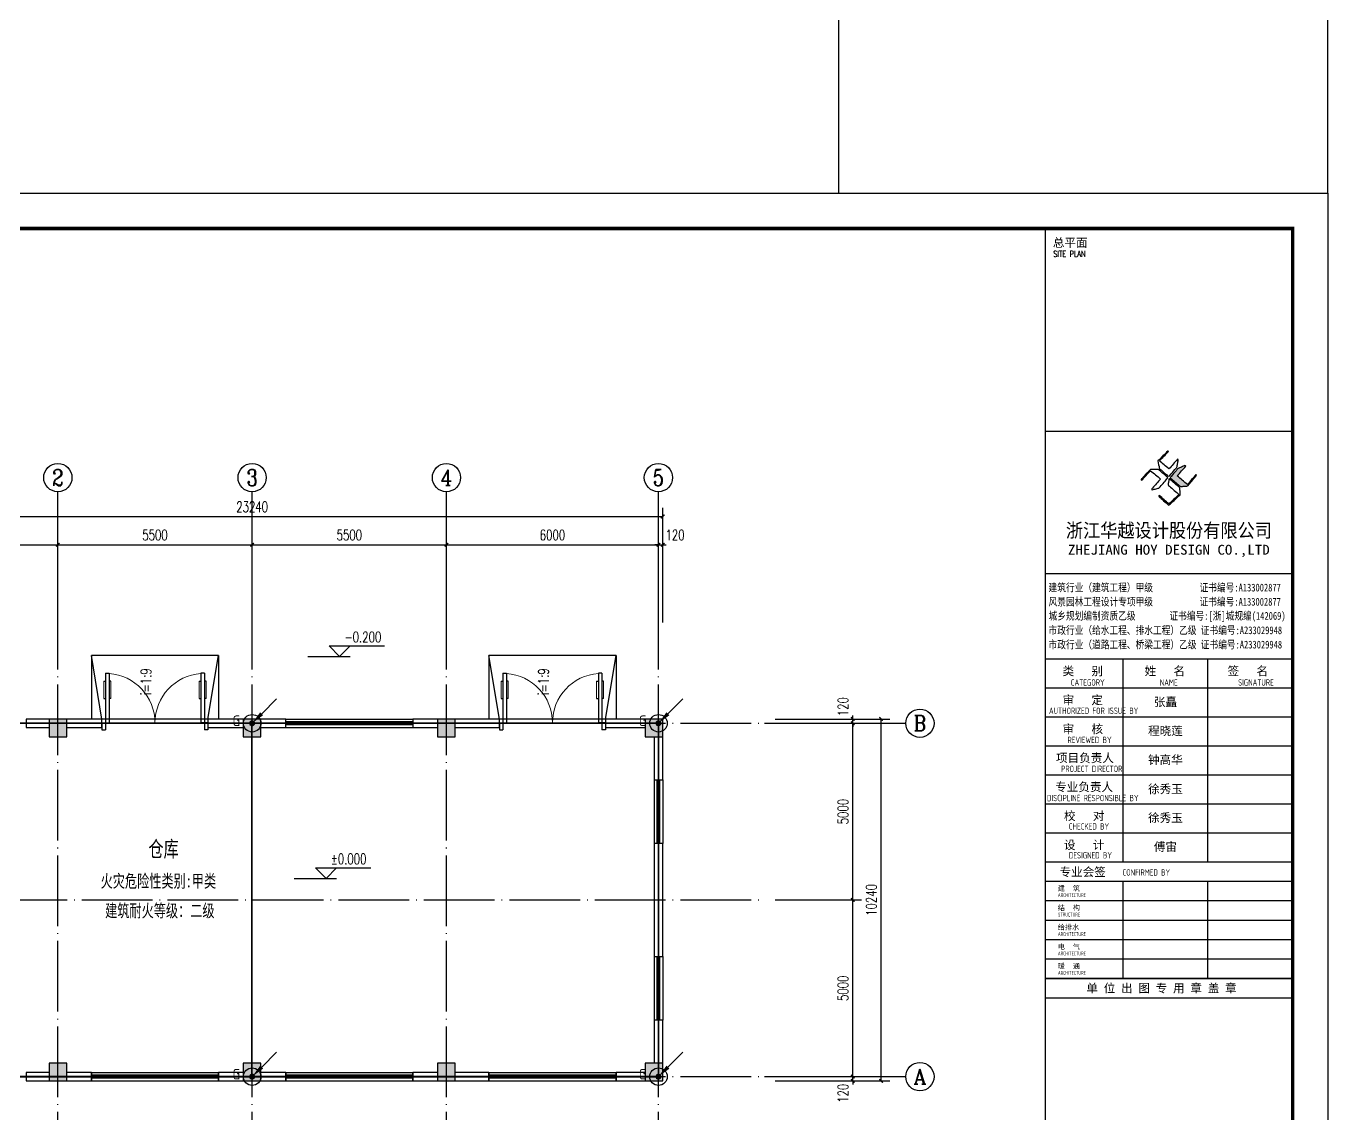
# Model space of a CAD drawing. Extents: x 1885024 to 2564215, y 18598004 to 18764795.
# Drawn here: x 2453379 to 2490229, y 18626369 to 18657153 of the extents above; entities that cross this region are included whole.
import ezdxf
from ezdxf.enums import TextEntityAlignment as Align

# ---------------------------------------------------------------- set-up
doc = ezdxf.new("R2010")
doc.units = 0
doc.header["$LTSCALE"] = 1000
doc.header["$MEASUREMENT"] = 0
doc.linetypes.add('DOTE', pattern=[2.42, 2, -0.2, 0.02, -0.2])
doc.layers.get('Defpoints').update_dxf_attribs({"color": 250})
for name, color, linetype in [('AXIS_TEXT', 7, 'Continuous'), ('AXIS_外部', 171, 'Continuous'), ('COLUMN', 2, 'Continuous'), ('DIM_ELEV', 145, 'Continuous'), ('DIM_SYMB', 165, 'Continuous'), ('DOTE', 1, 'DOTE'), ('EQUIP-动力', 3, 'Continuous'), ('GROUND', 150, 'Continuous'), ('PUB_HATCH', 8, 'Continuous'), ('PUB_TEXT', 7, 'Continuous'), ('PUB_TITLE', 4, 'Continuous'), ('TK', 4, 'Continuous'), ('WALL', 9, 'Continuous'), ('WINDOW', 140, 'Continuous'), ('WIRE-接地', 4, 'Continuous')]:
    doc.layers.add(name, color=color, linetype=linetype)
doc.styles.add('-宋体', font='', dxfattribs={"width": 0.8})
doc.styles.add('_TCH_AXIS', font='COMPLEX', dxfattribs={"bigfont": 'GBCBIG'})
doc.styles.add('_TCH_DIM', font='SIMPLEX', dxfattribs={"bigfont": 'GBCBIG'})
doc.styles.add('_TCH_DIM_T3', font='SIMPLEX', dxfattribs={"width": 0.705882, "bigfont": 'GBCBIG'})
doc.styles.add('_TEL_DIM', font='SIMPLEX', dxfattribs={"width": 0.6, "height": 3.5, "bigfont": 'HZTXT'})
doc.styles.add('COMPLEX', font='COMPLEX')
doc.styles.add('HT', font='simhei.ttf', dxfattribs={"width": 0.7})
doc.styles.add('ROMANS', font='romans', dxfattribs={"width": 0.65, "height": 231.275})
doc.styles.get("Standard").update_dxf_attribs({"font": 'gbenor.shx', "bigfont": 'gbcbig.shx'})
doc.styles.add('TG_LINETYPE', font='SIMPLEX', dxfattribs={"width": 0.6, "height": 3.5, "bigfont": 'HZTXT'})
doc.styles.add('TSSD_REIN', font='tssdeng.shx', dxfattribs={"width": 0.7, "bigfont": 'tssdchn.shx'})
doc.styles.add('图签宋体', font='', dxfattribs={"height": 300})
doc.styles.add('图签黑体', font='simhei.ttf', dxfattribs={"height": 550})
doc.styles.get('-宋体').set_extended_font_data('SimSun')
doc.styles.get('图签宋体').set_extended_font_data('NSimSun')
doc.linetypes.add('TG_接地', pattern='A,0.75,0,["/",TG_LINETYPE,S=0.05,R=-8.594367,X=-0.1,Y=-0.045],0.65,-0.13,0.13,-0.13', length=2)
doc.dimstyles.new('_TCH_ARCH&&100', dxfattribs={"dimtxt": 297.5, "dimasz": 100, "dimexe": 250, "dimexo": 300, "dimgap": 126.25, "dimtad": 1, "dimdec": 0, "dimzin": 0, "dimdsep": 46, "dimtxsty": '_TCH_DIM_T3', "dimblk": 'ARCHTICK', "dimcen": 0.09, "dimclrt": 7, "dimazin": 2, "dimtfac": 1, "dimtdec": 0, "dimtix": 1, "dimtmove": 2, "dimatfit": 3, "dimfxl": 0, "dimtolj": 1, "dimtzin": 0, "dimarcsym": 0})

# ---------------------------------------------------------------- blocks, each defined once
blk = doc.blocks.new('A$C053D6479')
at = {"layer": 'PUB_TITLE'}
h = blk.add_hatch(color=256, dxfattribs=at)
h.dxf.hatch_style = 1
edge = h.paths.add_edge_path()
edge.add_spline(control_points=[(1026, 827), (1105, 920), (1188, 1008), (1266, 1102)], knot_values=[13, 13, 13, 13, 14, 14, 14, 14], degree=3, periodic=0)
edge.add_spline(control_points=[(1266, 1102), (1258, 1111), (1249, 1119), (1239, 1116)], knot_values=[12, 12, 12, 12, 13, 13, 13, 13], degree=3, periodic=0)
edge.add_spline(control_points=[(1239, 1116), (1210, 1107), (1179, 1092), (1144, 1077)], knot_values=[11, 11, 11, 11, 12, 12, 12, 12], degree=3, periodic=0)
edge.add_spline(control_points=[(1144, 1077), (1109, 1063), (1069, 1053), (1047, 1038)], knot_values=[10, 10, 10, 10, 11, 11, 11, 11], degree=3, periodic=0)
edge.add_spline(control_points=[(1047, 1038), (1028, 1026), (1007, 992), (991, 972)], knot_values=[9, 9, 9, 9, 10, 10, 10, 10], degree=3, periodic=0)
edge.add_spline(control_points=[(991, 972), (942, 913), (899, 868), (849, 810)], knot_values=[8, 8, 8, 8, 9, 9, 9, 9], degree=3, periodic=0)
edge.add_spline(control_points=[(849, 810), (842, 801), (822, 776), (822, 775)], knot_values=[7, 7, 7, 7, 8, 8, 8, 8], degree=3, periodic=0)
edge.add_spline(control_points=[(822, 775), (823, 771), (848, 752), (859, 744)], knot_values=[6, 6, 6, 6, 7, 7, 7, 7], degree=3, periodic=0)
edge.add_spline(control_points=[(859, 744), (949, 670), (1035, 592), (1122, 521)], knot_values=[5, 5, 5, 5, 6, 6, 6, 6], degree=3, periodic=0)
edge.add_spline(control_points=[(1122, 521), (1153, 527), (1185, 530), (1217, 533)], knot_values=[4, 4, 4, 4, 5, 5, 5, 5], degree=3, periodic=0)
edge.add_spline(control_points=[(1217, 533), (1246, 535), (1293, 532), (1316, 542)], knot_values=[3, 3, 3, 3, 4, 4, 4, 4], degree=3, periodic=0)
edge.add_spline(control_points=[(1316, 542), (1327, 547), (1338, 565), (1349, 579)], knot_values=[2, 2, 2, 2, 3, 3, 3, 3], degree=3, periodic=0)
edge.add_spline(control_points=[(1349, 579), (1423, 670), (1507, 759), (1572, 848)], knot_values=[1, 1, 1, 1, 2, 2, 2, 2], degree=3, periodic=0)
edge.add_spline(control_points=[(1572, 848), (1564, 852), (1561, 861), (1551, 862)], knot_values=[0, 0, 0, 0, 1, 1, 1, 1], degree=3, periodic=0)
edge.add_spline(control_points=[(1551, 862), (1469, 769), (1393, 671), (1310, 579)], knot_values=[15, 15, 15, 15, 16, 16, 16, 16], degree=3, periodic=0)
edge.add_spline(control_points=[(1310, 579), (1216, 662), (1118, 742), (1026, 827)], knot_values=[14, 14, 14, 14, 15, 15, 15, 15], degree=3, periodic=0)
at = {"layer": 'TK'}
for points, knots in [([(1031, 1298), (1066, 1286), (1054, 1262), (1045, 1224), (1036, 1188), (1031, 1158), (1024, 1121), (1020, 1104), (1017, 1085), (1012, 1071), (1004, 1052), (976, 1026), (956, 1003), (906, 946), (866, 899), (814, 839), (806, 829), (789, 806), (787, 806), (777, 804), (728, 856), (719, 864), (651, 922), (580, 978), (514, 1036), (509, 1106), (488, 1176), (479, 1247), (570, 1343), (663, 1436), (758, 1526), (764, 1523), (768, 1518), (774, 1515), (693, 1422), (599, 1343), (520, 1249), (607, 1171), (698, 1096), (789, 1021), (874, 1109), (950, 1206), (1031, 1298)], [0, 0, 0, 0, 1, 1, 1, 2, 2, 2, 3, 3, 3, 4, 4, 4, 5, 5, 5, 6, 6, 6, 7, 7, 7, 8, 8, 8, 9, 9, 9, 10, 10, 10, 11, 11, 11, 12, 12, 12, 13, 13, 13, 14, 14, 14, 14]), ([(1551, 862), (1561, 861), (1564, 852), (1572, 848), (1507, 759), (1423, 670), (1349, 579), (1338, 565), (1327, 547), (1316, 542), (1293, 532), (1246, 535), (1217, 533), (1185, 530), (1153, 527), (1122, 521), (1035, 592), (949, 670), (859, 744), (848, 752), (823, 771), (822, 775), (822, 776), (842, 801), (849, 810), (899, 868), (942, 913), (991, 972), (1007, 992), (1028, 1026), (1047, 1038), (1069, 1053), (1109, 1063), (1144, 1077), (1179, 1092), (1210, 1107), (1239, 1116), (1249, 1119), (1258, 1111), (1266, 1102), (1188, 1008), (1105, 920), (1026, 827), (1118, 742), (1216, 662), (1310, 579), (1393, 671), (1469, 769), (1551, 862)], [0, 0, 0, 0, 1, 1, 1, 2, 2, 2, 3, 3, 3, 4, 4, 4, 5, 5, 5, 6, 6, 6, 7, 7, 7, 8, 8, 8, 9, 9, 9, 10, 10, 10, 11, 11, 11, 12, 12, 12, 13, 13, 13, 14, 14, 14, 15, 15, 15, 16, 16, 16, 16]), ([(555, 949), (624, 891), (699, 833), (760, 773), (689, 691), (614, 604), (539, 517), (529, 505), (516, 487), (506, 482), (492, 475), (469, 472), (452, 467), (416, 456), (383, 448), (342, 438), (323, 433), (297, 422), (293, 440), (291, 452), (313, 470), (322, 480), (400, 566), (477, 652), (553, 736), (460, 815), (366, 894), (270, 970), (183, 883), (101, 791), (16, 703), (-18, 714), (9, 735), (28, 755), (103, 838), (192, 930), (266, 1005), (319, 1009), (387, 1005), (442, 1007), (456, 1008), (472, 1011), (485, 1007), (507, 1000), (534, 967), (555, 949)], [0, 0, 0, 0, 1, 1, 1, 2, 2, 2, 3, 3, 3, 4, 4, 4, 5, 5, 5, 6, 6, 6, 7, 7, 7, 8, 8, 8, 9, 9, 9, 10, 10, 10, 11, 11, 11, 12, 12, 12, 13, 13, 13, 14, 14, 14, 15, 15, 15, 15]), ([(1097, 490), (1100, 425), (1106, 361), (1107, 294), (1018, 207), (925, 121), (830, 33), (818, 21), (800, 0), (787, 0), (768, -1), (725, 49), (712, 60), (662, 103), (616, 143), (568, 186), (545, 207), (518, 224), (499, 250), (501, 259), (511, 261), (516, 267), (609, 192), (696, 111), (785, 33), (883, 118), (977, 208), (1070, 298), (992, 373), (892, 456), (803, 534), (791, 544), (768, 561), (766, 569), (761, 588), (776, 634), (780, 655), (785, 690), (788, 721), (795, 746), (897, 661), (998, 576), (1097, 490)], [0, 0, 0, 0, 1, 1, 1, 2, 2, 2, 3, 3, 3, 4, 4, 4, 5, 5, 5, 6, 6, 6, 7, 7, 7, 8, 8, 8, 9, 9, 9, 10, 10, 10, 11, 11, 11, 12, 12, 12, 13, 13, 13, 14, 14, 14, 14])]:
    blk.add_open_spline(points, degree=3, knots=knots, dxfattribs=at)
blk = doc.blocks.new('GeYuanFrame_64663588', base_point=(18.76, 4.34))
at = {"layer": 'PUB_TITLE'}
for points in [[(554.76, 235.14), (554.76, 292.54)], [(578.76, 235.14), (578.76, 292.54)], [(554.76, 202.14), (554.76, 229.64)], [(578.76, 202.14), (578.76, 229.64)]]:
    blk.add_lwpolyline(points, dxfattribs=at)
at = {"layer": 'TK'}
for p, q in [((43.76, 414.34), (602.76, 414.34)), ((532.76, 316.74), (602.76, 316.74)), ((532.76, 284.34), (602.76, 284.34)), ((532.76, 276.14), (602.76, 276.14)), ((532.76, 267.94), (602.76, 267.94)), ((532.76, 259.74), (602.76, 259.74)), ((532.76, 251.54), (602.76, 251.54)), ((532.76, 243.34), (602.76, 243.34)), ((532.76, 235.14), (602.76, 235.14)), ((532.76, 235.14), (602.76, 235.14))]:
    blk.add_line(p, q, dxfattribs=at)
for points in [[(18.76, 424.34), (612.76, 424.34), (612.76, 4.34), (18.76, 4.34), (18.76, 424.34)], [(532.76, 292.54), (602.76, 292.54)], [(532.76, 235.14), (602.76, 235.14)], [(532.76, 229.64), (602.76, 229.64)], [(532.76, 224.14), (602.76, 224.14)], [(532.76, 218.64), (602.76, 218.64)], [(532.76, 213.14), (602.76, 213.14)], [(532.76, 207.64), (602.76, 207.64)], [(532.76, 202.14), (602.76, 202.14)], [(532.76, 196.64), (602.76, 196.64)]]:
    blk.add_lwpolyline(points, dxfattribs=at)
at = {"layer": 'TK', "const_width": 1}
blk.add_lwpolyline([(602.76, 414.34), (43.76, 414.34), (43.76, 14.34), (602.76, 14.34)], close=True, dxfattribs=at)
at = {"layer": 'TK'}
for points, const_width in [([(532.76, 414.34), (532.76, 14.34)], 0.4), ([(532.76, 356.95), (602.76, 356.95)], 0.35), ([(532.76, 292.54), (602.76, 292.54)], 0.35), ([(532.76, 292.54), (602.76, 292.54)], 0.35), ([(532.76, 235.14), (602.76, 235.14)], 0.35), ([(532.76, 202.14), (602.76, 202.14)], 0.35)]:
    blk.add_lwpolyline(points, dxfattribs=dict(at, const_width=const_width))
at = {"layer": 'PUB_TITLE', "xscale": 0.01000000000021828, "yscale": 0.01000000000021828, "zscale": 0.01}
blk.add_blockref('A$C053D6479', (559.86, 336.08), dxfattribs=at)
at = {"layer": 'TK', "style": '图签宋体'}
for s, height, p in [('总平面', 2.4, (534.9, 409.1)), ('类   别', 2.4, (537.65, 287.9)), ('姓   名', 2.4, (560.87, 287.9)), ('签   名', 2.4, (584.35, 287.9)), ('审   定', 2.4, (537.65, 279.7)), ('审   核', 2.4, (537.65, 271.5)), ('项目负责人', 2.4, (535.8, 263.3)), ('专业负责人', 2.4, (535.56, 255.1)), ('校   对', 2.4, (538.06, 246.9)), ('设   计', 2.4, (538.03, 238.7)), ('专业会签', 2.4, (536.79, 231.05)), ('建  筑', 1.44, (536.28, 226.92)), ('结  构', 1.44, (536.28, 221.42)), ('给排水', 1.44, (536.28, 215.92)), ('电  气', 1.44, (536.28, 210.42)), ('暖  通', 1.44, (536.28, 204.92)), ('单 位 出 图 专 用 章 盖 章', 2.4, (544.39, 198.16))]:
    blk.add_text(s, height=height, dxfattribs=at).set_placement(p)
at = {"layer": 'TK'}
for s, height, style, width, p in [('SITE PLAN', 1.697, 'ROMANS', 0.76, (535.02, 406.31)), ('建筑行业（建筑工程）甲级           证书编号:A133002877', 2.2, '-宋体', 0.8, (533.67, 311.64)), ('风景园林工程设计专项甲级           证书编号:A133002877', 2.2, '-宋体', 0.8, (533.67, 307.62)), ('城乡规划编制资质乙级        证书编号:[浙]城规编(142069)', 2.2, '-宋体', 0.8, (533.67, 303.63)), ('市政行业（给水工程、排水工程）乙级 证书编号:A233029948', 2.2, '-宋体', 0.8, (533.67, 299.55)), ('市政行业（道路工程、桥梁工程）乙级 证书编号:A233029948', 2.2, '-宋体', 0.8, (533.67, 295.5)), ('CATEGORY', 1.8, 'TSSD_REIN', 0.7, (539.99, 284.98)), ('NAME', 1.8, 'TSSD_REIN', 0.7, (565.18, 284.98)), ('SIGNATURE', 1.8, 'TSSD_REIN', 0.7, (587.34, 284.98)), ('AUTHORIZED FOR ISSUE BY', 1.8, 'TSSD_REIN', 0.7, (533.79, 276.98)), ('REVIEWED BY', 1.8, 'TSSD_REIN', 0.7, (539.03, 268.72)), ('PROJECT DIRECTOR', 1.8, 'TSSD_REIN', 0.7, (537.22, 260.55)), ('DISCIPLINE RESPONSIBLE BY', 1.8, 'TSSD_REIN', 0.7, (533.25, 252.28)), ('CHECKED BY', 1.8, 'TSSD_REIN', 0.7, (539.42, 244.25)), ('DESIGNED BY', 1.8, 'TSSD_REIN', 0.7, (539.43, 236.08)), ('CONFIRMED BY', 1.8, 'TSSD_REIN', 0.7, (554.61, 231.23)), ('ARCHITECTURE', 1.08, 'TSSD_REIN', 0.7, (536.32, 225.15)), ('STRUCTURE', 1.08, 'TSSD_REIN', 0.7, (536.32, 219.65)), ('ARCHITECTURE', 1.08, 'TSSD_REIN', 0.7, (536.32, 214.15)), ('ARCHITECTURE', 1.08, 'TSSD_REIN', 0.7, (536.32, 208.65)), ('ARCHITECTURE', 1.08, 'TSSD_REIN', 0.7, (536.32, 203.15))]:
    blk.add_text(s, height=height, dxfattribs=dict(at, style=style, width=width)).set_placement(p)
for s, height, style, width, p in [('浙江华越设计股份有限公司', 3.96, 'HT', 0.9, (567.74, 328.97)), ('ZHEJIANG HOY DESIGN CO.,LTD', 2.8, '图签黑体', 1.11, (567.73, 323.1))]:
    blk.add_text(s, height=height, dxfattribs=dict(at, style=style, width=width)).set_placement(p, align=Align.MIDDLE)
at = {"layer": 'TK', "char_height": 2.4, "width": 24, "attachment_point": 5, "style": '图签宋体'}
for s, insert in [('张矗', (566.76, 280.21)), ('程晓莲', (566.76, 272.04)), ('钟高华', (566.76, 263.84)), ('徐秀玉', (566.76, 255.57)), ('徐秀玉', (566.76, 247.44)), ('傅宙', (566.76, 239.24))]:
    blk.add_mtext(s, dxfattribs=dict(at, insert=insert))
blk = doc.blocks.new('A$C3CFE67D1')
for p, q in [((337, 337), (862, 862)), ((78, 78), (78, 78)), ((-78, -78), (-78, -78))]:
    blk.add_line(p, q)
at = {"const_width": 107}
blk.add_lwpolyline([(53, 0, 1), (-53, 0, 1)], format="xyb", close=True, dxfattribs=at)
blk.add_circle((0, 0), 310)
blk.add_point((0, 0))
blk.add_solid([(390, 285), (285, 390), (0, 0)])
at = {"color": 7}
blk.add_attdef('G', text='', height=375, dxfattribs=at).set_placement((-557, 86), align=Align.MIDDLE_CENTER)
at = {"color": 7, "style": '_TEL_DIM'}
blk.add_attdef('$TEXT$', text='', height=0.0125, dxfattribs=at).set_placement((0, 0), align=Align.MIDDLE_CENTER)
at = {"color": 7, "style": '_TEL_DIM', "flags": 1}
for tag in ['REMARK', 'A']:
    blk.add_attdef(tag, text='', height=0.0125, dxfattribs=at).set_placement((109, 276), align=Align.MIDDLE_CENTER)
blk = doc.blocks.new('$equip_U$00000137(FZ)')
blk.add_point((0, 0))
blk.add_point((0, 0))
blk.add_point((0, 0))
at = {"xscale": 0.002, "yscale": 0.002, "zscale": 0.002}
blk.add_blockref('A$C3CFE67D1', (0, 0), dxfattribs=at).add_auto_attribs({'$TEXT$': 'REMARK', 'G': 'G'})
at = {"color": 7, "style": '_TEL_DIM', "flags": 1}
for tag in ['A', 'REMARK']:
    blk.add_attdef(tag, text='', height=0.00002, dxfattribs=at).set_placement((0, 0), align=Align.MIDDLE_CENTER)
blk = doc.blocks.new('_ArchTick')
at = {"color": 0, "linetype": 'ByBlock', "const_width": 0.4}
blk.add_lwpolyline([(-0.5, -0.5), (0.5, 0.5)], dxfattribs=at)
blk = doc.blocks.new('*D60')
at = {"layer": 'AXIS_外部', "color": 0, "lineweight": -2}
for p, q in [((2474579, 18627424), (2477029, 18627424)), ((2476779, 18627424), (2476779, 18627524)), ((2476779, 18627304), (2476779, 18627424)), ((2474579, 18627304), (2477029, 18627304)), ((2476779, 18627304), (2476779, 18627204))]:
    blk.add_line(p, q, dxfattribs=at)
at = {"layer": 'Defpoints', "color": 0}
for p in [(2474279, 18627424), (2476779, 18627424), (2474279, 18627304)]:
    blk.add_point(p, dxfattribs=at)
at = {"layer": 'AXIS_外部', "color": 0, "lineweight": -2, "xscale": 100, "yscale": 100, "zscale": 100}
for p, rotation in [((2476779, 18627424), 270), ((2476779, 18627304), 90)]:
    blk.add_blockref('_ArchTick', p, dxfattribs=dict(at, rotation=rotation))
at = {"layer": 'AXIS_外部', "color": 7, "insert": (2476504, 18626954), "char_height": 297.5, "attachment_point": 5, "rotation": 90, "style": '_TCH_DIM_T3'}
blk.add_mtext('\\A1;120', dxfattribs=at)
blk = doc.blocks.new('*D61')
at = {"layer": 'AXIS_外部', "color": 0, "lineweight": -2}
for p, q in [((2474579, 18632424), (2477029, 18632424)), ((2476779, 18627424), (2476779, 18632424)), ((2474579, 18627424), (2477029, 18627424))]:
    blk.add_line(p, q, dxfattribs=at)
at = {"layer": 'Defpoints', "color": 0}
for p in [(2474279, 18632424), (2476779, 18632424), (2474279, 18627424)]:
    blk.add_point(p, dxfattribs=at)
at = {"layer": 'AXIS_外部', "color": 0, "lineweight": -2, "xscale": 100, "yscale": 100, "zscale": 100}
for p, rotation in [((2476779, 18632424), 90), ((2476779, 18627424), 270)]:
    blk.add_blockref('_ArchTick', p, dxfattribs=dict(at, rotation=rotation))
at = {"layer": 'AXIS_外部', "color": 7, "insert": (2476504, 18629924), "char_height": 297.5, "attachment_point": 5, "rotation": 90, "style": '_TCH_DIM_T3'}
blk.add_mtext('\\A1;5000', dxfattribs=at)
blk = doc.blocks.new('*D62')
at = {"layer": 'AXIS_外部', "color": 0, "lineweight": -2}
for p, q in [((2474579, 18637424), (2477029, 18637424)), ((2476779, 18632424), (2476779, 18637424)), ((2474579, 18632424), (2477029, 18632424))]:
    blk.add_line(p, q, dxfattribs=at)
at = {"layer": 'Defpoints', "color": 0}
for p in [(2474279, 18637424), (2476779, 18637424), (2474279, 18632424)]:
    blk.add_point(p, dxfattribs=at)
at = {"layer": 'AXIS_外部', "color": 0, "lineweight": -2, "xscale": 100, "yscale": 100, "zscale": 100}
for p, rotation in [((2476779, 18637424), 90), ((2476779, 18632424), 270)]:
    blk.add_blockref('_ArchTick', p, dxfattribs=dict(at, rotation=rotation))
at = {"layer": 'AXIS_外部', "color": 7, "insert": (2476504, 18634924), "char_height": 297.5, "attachment_point": 5, "rotation": 90, "style": '_TCH_DIM_T3'}
blk.add_mtext('\\A1;5000', dxfattribs=at)
blk = doc.blocks.new('*D63')
at = {"layer": 'AXIS_外部', "color": 0, "lineweight": -2}
for p, q in [((2476779, 18637544), (2476779, 18637644)), ((2474579, 18637544), (2477029, 18637544)), ((2474579, 18637424), (2477029, 18637424)), ((2476779, 18637424), (2476779, 18637544)), ((2476779, 18637424), (2476779, 18637324))]:
    blk.add_line(p, q, dxfattribs=at)
at = {"layer": 'Defpoints', "color": 0}
for p in [(2474279, 18637544), (2474279, 18637424), (2476779, 18637544)]:
    blk.add_point(p, dxfattribs=at)
at = {"layer": 'AXIS_外部', "color": 0, "lineweight": -2, "xscale": 100, "yscale": 100, "zscale": 100}
for p, rotation in [((2476779, 18637544), 270), ((2476779, 18637424), 90)]:
    blk.add_blockref('_ArchTick', p, dxfattribs=dict(at, rotation=rotation))
at = {"layer": 'AXIS_外部', "color": 7, "insert": (2476504, 18637894), "char_height": 297.5, "attachment_point": 5, "rotation": 90, "style": '_TCH_DIM_T3'}
blk.add_mtext('\\A1;120', dxfattribs=at)
blk = doc.blocks.new('*D64')
at = {"layer": 'AXIS_外部', "color": 0, "lineweight": -2}
for p, q in [((2474579, 18637544), (2477829, 18637544)), ((2477579, 18627304), (2477579, 18637544)), ((2474579, 18627304), (2477829, 18627304))]:
    blk.add_line(p, q, dxfattribs=at)
at = {"layer": 'Defpoints', "color": 0}
for p in [(2474279, 18637544), (2477579, 18637544), (2474279, 18627304)]:
    blk.add_point(p, dxfattribs=at)
at = {"layer": 'AXIS_外部', "color": 0, "lineweight": -2, "xscale": 100, "yscale": 100, "zscale": 100}
for p, rotation in [((2477579, 18637544), 90), ((2477579, 18627304), 270)]:
    blk.add_blockref('_ArchTick', p, dxfattribs=dict(at, rotation=rotation))
at = {"layer": 'AXIS_外部', "color": 7, "insert": (2477304, 18632424), "char_height": 297.5, "attachment_point": 5, "rotation": 90, "style": '_TCH_DIM_T3'}
blk.add_mtext('\\A1;10240', dxfattribs=at)
blk = doc.blocks.new('*D78')
at = {"layer": 'AXIS_外部', "color": 0, "lineweight": -2}
for p, q in [((2448279, 18640274), (2448279, 18642724)), ((2448279, 18642474), (2454279, 18642474)), ((2454279, 18640274), (2454279, 18642724))]:
    blk.add_line(p, q, dxfattribs=at)
at = {"layer": 'Defpoints', "color": 0}
for p in [(2454279, 18642474), (2448279, 18639974), (2454279, 18639974)]:
    blk.add_point(p, dxfattribs=at)
at = {"layer": 'AXIS_外部', "color": 0, "lineweight": -2, "xscale": 100, "yscale": 100, "zscale": 100, "rotation": 180}
blk.add_blockref('_ArchTick', (2448279, 18642474), dxfattribs=at)
at = {"layer": 'AXIS_外部', "color": 0, "lineweight": -2, "xscale": 100, "yscale": 100, "zscale": 100}
blk.add_blockref('_ArchTick', (2454279, 18642474), dxfattribs=at)
at = {"layer": 'AXIS_外部', "color": 7, "insert": (2451279, 18642749), "char_height": 297.5, "attachment_point": 5, "style": '_TCH_DIM_T3'}
blk.add_mtext('\\A1;6000', dxfattribs=at)
blk = doc.blocks.new('*D79')
at = {"layer": 'AXIS_外部', "color": 0, "lineweight": -2}
for p, q in [((2454279, 18640274), (2454279, 18642724)), ((2454279, 18642474), (2459779, 18642474)), ((2459779, 18640274), (2459779, 18642724))]:
    blk.add_line(p, q, dxfattribs=at)
at = {"layer": 'Defpoints', "color": 0}
for p in [(2459779, 18642474), (2454279, 18639974), (2459779, 18639974)]:
    blk.add_point(p, dxfattribs=at)
at = {"layer": 'AXIS_外部', "color": 0, "lineweight": -2, "xscale": 100, "yscale": 100, "zscale": 100, "rotation": 180}
blk.add_blockref('_ArchTick', (2454279, 18642474), dxfattribs=at)
at = {"layer": 'AXIS_外部', "color": 0, "lineweight": -2, "xscale": 100, "yscale": 100, "zscale": 100}
blk.add_blockref('_ArchTick', (2459779, 18642474), dxfattribs=at)
at = {"layer": 'AXIS_外部', "color": 7, "insert": (2457029, 18642749), "char_height": 297.5, "attachment_point": 5, "style": '_TCH_DIM_T3'}
blk.add_mtext('\\A1;5500', dxfattribs=at)
blk = doc.blocks.new('*D80')
at = {"layer": 'AXIS_外部', "color": 0, "lineweight": -2}
for p, q in [((2459779, 18640274), (2459779, 18642724)), ((2459779, 18642474), (2465279, 18642474)), ((2465279, 18640274), (2465279, 18642724))]:
    blk.add_line(p, q, dxfattribs=at)
at = {"layer": 'Defpoints', "color": 0}
for p in [(2465279, 18642474), (2459779, 18639974), (2465279, 18639974)]:
    blk.add_point(p, dxfattribs=at)
at = {"layer": 'AXIS_外部', "color": 0, "lineweight": -2, "xscale": 100, "yscale": 100, "zscale": 100, "rotation": 180}
blk.add_blockref('_ArchTick', (2459779, 18642474), dxfattribs=at)
at = {"layer": 'AXIS_外部', "color": 0, "lineweight": -2, "xscale": 100, "yscale": 100, "zscale": 100}
blk.add_blockref('_ArchTick', (2465279, 18642474), dxfattribs=at)
at = {"layer": 'AXIS_外部', "color": 7, "insert": (2462529, 18642749), "char_height": 297.5, "attachment_point": 5, "style": '_TCH_DIM_T3'}
blk.add_mtext('\\A1;5500', dxfattribs=at)
blk = doc.blocks.new('*D81')
at = {"layer": 'AXIS_外部', "color": 0, "lineweight": -2}
for p, q in [((2465279, 18640274), (2465279, 18642724)), ((2465279, 18642474), (2471279, 18642474)), ((2471279, 18640274), (2471279, 18642724))]:
    blk.add_line(p, q, dxfattribs=at)
at = {"layer": 'Defpoints', "color": 0}
for p in [(2471279, 18642474), (2465279, 18639974), (2471279, 18639974)]:
    blk.add_point(p, dxfattribs=at)
at = {"layer": 'AXIS_外部', "color": 0, "lineweight": -2, "xscale": 100, "yscale": 100, "zscale": 100, "rotation": 180}
blk.add_blockref('_ArchTick', (2465279, 18642474), dxfattribs=at)
at = {"layer": 'AXIS_外部', "color": 0, "lineweight": -2, "xscale": 100, "yscale": 100, "zscale": 100}
blk.add_blockref('_ArchTick', (2471279, 18642474), dxfattribs=at)
at = {"layer": 'AXIS_外部', "color": 7, "insert": (2468279, 18642749), "char_height": 297.5, "attachment_point": 5, "style": '_TCH_DIM_T3'}
blk.add_mtext('\\A1;6000', dxfattribs=at)
blk = doc.blocks.new('*D82')
at = {"layer": 'AXIS_外部', "color": 0, "lineweight": -2}
for p, q in [((2471279, 18642474), (2471179, 18642474)), ((2471279, 18640274), (2471279, 18642724)), ((2471279, 18642474), (2471399, 18642474)), ((2471399, 18640274), (2471399, 18642724)), ((2471399, 18642474), (2471499, 18642474))]:
    blk.add_line(p, q, dxfattribs=at)
at = {"layer": 'Defpoints', "color": 0}
for p in [(2471399, 18642474), (2471279, 18639974), (2471399, 18639974)]:
    blk.add_point(p, dxfattribs=at)
at = {"layer": 'AXIS_外部', "color": 0, "lineweight": -2, "xscale": 100, "yscale": 100, "zscale": 100}
blk.add_blockref('_ArchTick', (2471279, 18642474), dxfattribs=at)
at = {"layer": 'AXIS_外部', "color": 0, "lineweight": -2, "xscale": 100, "yscale": 100, "zscale": 100, "rotation": 180}
blk.add_blockref('_ArchTick', (2471399, 18642474), dxfattribs=at)
at = {"layer": 'AXIS_外部', "color": 7, "insert": (2471749, 18642749), "char_height": 297.5, "attachment_point": 5, "style": '_TCH_DIM_T3'}
blk.add_mtext('\\A1;120', dxfattribs=at)
blk = doc.blocks.new('*D83')
at = {"layer": 'AXIS_外部', "color": 0, "lineweight": -2}
for p, q in [((2448159, 18640274), (2448159, 18643524)), ((2471399, 18640274), (2471399, 18643524)), ((2448159, 18643274), (2471399, 18643274))]:
    blk.add_line(p, q, dxfattribs=at)
at = {"layer": 'Defpoints', "color": 0}
for p in [(2471399, 18643274), (2448159, 18639974), (2471399, 18639974)]:
    blk.add_point(p, dxfattribs=at)
at = {"layer": 'AXIS_外部', "color": 0, "lineweight": -2, "xscale": 100, "yscale": 100, "zscale": 100, "rotation": 180}
blk.add_blockref('_ArchTick', (2448159, 18643274), dxfattribs=at)
at = {"layer": 'AXIS_外部', "color": 0, "lineweight": -2, "xscale": 100, "yscale": 100, "zscale": 100}
blk.add_blockref('_ArchTick', (2471399, 18643274), dxfattribs=at)
at = {"layer": 'AXIS_外部', "color": 7, "insert": (2459779, 18643549), "char_height": 297.5, "attachment_point": 5, "style": '_TCH_DIM_T3'}
blk.add_mtext('\\A1;23240', dxfattribs=at)
blk = doc.blocks.new('$WINLIB2D$00000001')
for p, q in [((-0.5, 0.5), (0.5, 0.5)), ((-0.5, 0.5), (-0.5, -0.5)), ((0.5, -0.5), (0.5, 0.5)), ((0.5, 0.167), (-0.5, 0.167)), ((0.5, -0.167), (-0.5, -0.167)), ((-0.5, -0.5), (0.5, -0.5))]:
    blk.add_line(p, q)
blk = doc.blocks.new('$DorLib2D$00000011')
at = {"lineweight": 13}
for p, q in [((-0.483, 0.396), (-0.483, 0.235)), ((-0.417, 0.396), (-0.417, 0.235)), ((0.417, 0.396), (0.417, 0.235)), ((0.483, 0.396), (0.483, 0.235))]:
    blk.add_line(p, q, dxfattribs=at)
for p, q in [((-0.483, 0.396), (-0.467, 0.396)), ((-0.467, 0.471), (-0.467, -0.062)), ((-0.467, 0.471), (-0.433, 0.471)), ((-0.433, 0.471), (-0.433, 0.004)), ((-0.417, 0.396), (-0.433, 0.396)), ((0.417, 0.396), (0.433, 0.396)), ((0.433, 0.471), (0.433, 0.004)), ((0.467, 0.471), (0.433, 0.471)), ((0.467, 0.471), (0.467, -0.062)), ((0.483, 0.396), (0.467, 0.396)), ((-0.483, 0.235), (-0.467, 0.235)), ((-0.417, 0.235), (-0.433, 0.235)), ((0.417, 0.235), (0.433, 0.235)), ((0.483, 0.235), (0.467, 0.235)), ((-0.5, 0.004), (-0.433, 0.004)), ((-0.5, 0.004), (-0.5, -0.062)), ((0.5, 0.004), (0.433, 0.004)), ((0.5, 0.004), (0.5, -0.062)), ((-0.5, -0.062), (-0.467, -0.062)), ((0.5, -0.062), (0.467, -0.062))]:
    blk.add_line(p, q)
for centre, start, end in [((-0.467, 0.004), 0, 85.904), ((0.467, 0.004), 94.096, 180)]:
    blk.add_arc(centre, 0.467, start, end, dxfattribs=at)
blk = doc.blocks.new('_AXISO')
blk.add_circle((0, 0), 0.5)
at = {"layer": 'AXIS_TEXT', "style": 'COMPLEX', "width": 1.041667}
blk.add_attdef('A', text='', height=0.56, dxfattribs=at).set_placement((-0.25, -0.28), (0.25, -0.28), align=Align.FIT)
blk = doc.blocks.new('_FZH')
blk.add_lwpolyline([(-0.5, -0.5), (0.5, -0.5), (0.5, 0.5), (-0.5, 0.5)], close=True)
at = {"layer": 'PUB_HATCH'}
blk.add_solid([(-0.5, -0.5), (0.5, -0.5), (-0.5, 0.5), (0.5, 0.5)], dxfattribs=at)

msp = doc.modelspace()

# ---------------------------------------------------------------- linework, layer by layer
msp.add_lwpolyline([(2490229.3, 18661881.2), (2476374.1, 18661881.2), (2476374.1, 18652424.2), (2490229.3, 18652424.2)], close=True)
at = {"layer": 'AXIS_外部'}
for p, q in [((2454279.3, 18639974.2), (2454279.3, 18643974.2)), ((2459779.3, 18639974.2), (2459779.3, 18643974.2)), ((2465279.3, 18639974.2), (2465279.3, 18643974.2)), ((2471279.3, 18639974.2), (2471279.3, 18643974.2)), ((2474279.3, 18637424.2), (2478279.3, 18637424.2)), ((2474279.3, 18627424.2), (2478279.3, 18627424.2))]:
    msp.add_line(p, q, dxfattribs=at)
at = {"layer": 'DIM_ELEV'}
for p, q in [((2462255.8, 18639312.6), (2461955.8, 18639612.6)), ((2461955.8, 18639612.6), (2463520.8, 18639612.6)), ((2462255.8, 18639312.6), (2462555.8, 18639612.6)), ((2461355.8, 18639312.6), (2462555.8, 18639312.6)), ((2461870.9, 18633031.8), (2461570.9, 18633331.8)), ((2461570.9, 18633331.8), (2463135.9, 18633331.8)), ((2461870.9, 18633031.8), (2462170.9, 18633331.8)), ((2460970.9, 18633031.8), (2462170.9, 18633031.8))]:
    msp.add_line(p, q, dxfattribs=at)
at = {"layer": 'DIM_SYMB'}
for points in [[(2457029.3, 18637881.4, 0, 0, 0), (2457029.3, 18639044.2, 80, 0, 0), (2457029.3, 18639344.2, 0, 0, 0)], [(2468279.3, 18637881.4, 0, 0, 0), (2468279.3, 18639044.2, 80, 0, 0), (2468279.3, 18639344.2, 0, 0, 0)]]:
    msp.add_lwpolyline(points, format="xyseb", dxfattribs=at)
at = {"layer": 'DOTE', "color": 251}
for p, q in [((2454279.3, 18624424.2), (2454279.3, 18640424.2)), ((2459779.3, 18624424.2), (2459779.3, 18640424.2)), ((2465279.3, 18624424.2), (2465279.3, 18640424.2)), ((2471279.3, 18624424.2), (2471279.3, 18640424.2)), ((2445279.3, 18637424.2), (2474279.3, 18637424.2)), ((2445279.3, 18632424.2), (2474279.3, 18632424.2)), ((2445279.3, 18627424.2), (2474279.3, 18627424.2))]:
    msp.add_line(p, q, dxfattribs=at)
at = {"layer": 'GROUND'}
for p, q in [((2458829.3, 18639344.2), (2455229.3, 18639344.2)), ((2455229.3, 18639344.2), (2455229.3, 18637544.2)), ((2455529.3, 18637544.2), (2455229.3, 18639344.2)), ((2458529.3, 18637544.2), (2458829.3, 18639344.2)), ((2458829.3, 18639344.2), (2458829.3, 18637544.2)), ((2470079.3, 18639344.2), (2466479.3, 18639344.2)), ((2466479.3, 18639344.2), (2466479.3, 18637544.2)), ((2466779.3, 18637544.2), (2466479.3, 18639344.2)), ((2469779.3, 18637544.2), (2470079.3, 18639344.2)), ((2470079.3, 18639344.2), (2470079.3, 18637544.2)), ((2458829.3, 18637544.2), (2455229.3, 18637544.2)), ((2470079.3, 18637544.2), (2466479.3, 18637544.2))]:
    msp.add_line(p, q, dxfattribs=at)
at = {"layer": 'WALL'}
for p, q in [((2454029.3, 18637544.2), (2453379.3, 18637544.2)), ((2453379.3, 18637544.2), (2453379.3, 18637304.2)), ((2453379.3, 18637304.2), (2454029.3, 18637304.2)), ((2455529.3, 18637544.2), (2454529.3, 18637544.2)), ((2454529.3, 18637304.2), (2455529.3, 18637304.2)), ((2455529.3, 18637304.2), (2455529.3, 18637544.2)), ((2459529.3, 18637544.2), (2458529.3, 18637544.2)), ((2458529.3, 18637544.2), (2458529.3, 18637304.2)), ((2458529.3, 18637304.2), (2459529.3, 18637304.2)), ((2460729.3, 18637544.2), (2460029.3, 18637544.2)), ((2460029.3, 18637304.2), (2460729.3, 18637304.2)), ((2460729.3, 18637304.2), (2460729.3, 18637544.2)), ((2465029.3, 18637544.2), (2464329.3, 18637544.2)), ((2464329.3, 18637544.2), (2464329.3, 18637304.2)), ((2464329.3, 18637304.2), (2465029.3, 18637304.2)), ((2466779.3, 18637544.2), (2465529.3, 18637544.2)), ((2465529.3, 18637304.2), (2466779.3, 18637304.2)), ((2466779.3, 18637304.2), (2466779.3, 18637544.2)), ((2470899.3, 18637544.2), (2469779.3, 18637544.2)), ((2469779.3, 18637544.2), (2469779.3, 18637304.2)), ((2469779.3, 18637304.2), (2470899.3, 18637304.2)), ((2471029.3, 18637424.2), (2471029.3, 18637424.2)), ((2471214.3, 18637424.2), (2471214.3, 18637424.2)), ((2471399.3, 18637424.2), (2471399.3, 18637424.2)), ((2471159.3, 18637044.2), (2471159.3, 18635824.2)), ((2471399.3, 18635824.2), (2471399.3, 18637044.2)), ((2471159.3, 18635824.2), (2471399.3, 18635824.2)), ((2471399.3, 18634024.2), (2471159.3, 18634024.2)), ((2471159.3, 18634024.2), (2471159.3, 18630824.2)), ((2471399.3, 18630824.2), (2471399.3, 18634024.2)), ((2471159.3, 18630824.2), (2471399.3, 18630824.2)), ((2471399.3, 18629024.2), (2471159.3, 18629024.2)), ((2471159.3, 18629024.2), (2471159.3, 18627804.2)), ((2471399.3, 18627804.2), (2471399.3, 18629024.2)), ((2454029.3, 18627544.2), (2453379.3, 18627544.2)), ((2453379.3, 18627544.2), (2453379.3, 18627304.2)), ((2455229.3, 18627544.2), (2454529.3, 18627544.2)), ((2455229.3, 18627304.2), (2455229.3, 18627544.2)), ((2459529.3, 18627544.2), (2458829.3, 18627544.2)), ((2458829.3, 18627544.2), (2458829.3, 18627304.2)), ((2460729.3, 18627544.2), (2460029.3, 18627544.2)), ((2460729.3, 18627304.2), (2460729.3, 18627544.2)), ((2465029.3, 18627544.2), (2464329.3, 18627544.2)), ((2464329.3, 18627544.2), (2464329.3, 18627304.2)), ((2466479.3, 18627544.2), (2465529.3, 18627544.2)), ((2466479.3, 18627304.2), (2466479.3, 18627544.2)), ((2470899.3, 18627544.2), (2470079.3, 18627544.2)), ((2470079.3, 18627544.2), (2470079.3, 18627304.2)), ((2471029.3, 18627424.2), (2471029.3, 18627424.2)), ((2471214.3, 18627424.2), (2471214.3, 18627424.2)), ((2471399.3, 18627424.2), (2471399.3, 18627424.2)), ((2453379.3, 18627304.2), (2454029.3, 18627304.2)), ((2454529.3, 18627304.2), (2455229.3, 18627304.2)), ((2458829.3, 18627304.2), (2459529.3, 18627304.2)), ((2460029.3, 18627304.2), (2460729.3, 18627304.2)), ((2464329.3, 18627304.2), (2465029.3, 18627304.2)), ((2465529.3, 18627304.2), (2466479.3, 18627304.2)), ((2470079.3, 18627304.2), (2470899.3, 18627304.2))]:
    msp.add_line(p, q, dxfattribs=at)
at = {"layer": 'WINDOW'}
for p, q in [((2458529.3, 18637544.2), (2455529.3, 18637544.2)), ((2469779.3, 18637544.2), (2466779.3, 18637544.2))]:
    msp.add_line(p, q, dxfattribs=at)
at = {"layer": 'WIRE-接地', "linetype": 'TG_接地', "const_width": 50}
msp.add_lwpolyline([(2448279.3, 18637424.2), (2471279.3, 18637424.2), (2471279.3, 18627424.2), (2448279.3, 18627424.2)], close=True, dxfattribs=at)
msp.add_lwpolyline([(2459767.5, 18627465.3), (2459767.5, 18637424.2)], dxfattribs=at)

# ---------------------------------------------------------------- block references
at = {"xscale": 100, "yscale": 100, "zscale": 100}
msp.add_blockref('GeYuanFrame_64663588', (2430829.3, 18610424.2), dxfattribs=at)
at = {"layer": 'AXIS_外部'}
ref = msp.add_blockref('_AXISO', (2454279.3, 18644374.2), dxfattribs=dict(at, xscale=800, yscale=800, zscale=800))
ref.add_attrib('A', '2', dxfattribs={"layer": 'AXIS_TEXT', "height": 465.9, "style": '_TCH_AXIS'}).set_placement((2454124, 18644141.2), (2454434.6, 18644141.2), align=Align.FIT)
ref = msp.add_blockref('_AXISO', (2459779.3, 18644374.2), dxfattribs=dict(at, xscale=800, yscale=800, zscale=800))
ref.add_attrib('A', '3', dxfattribs={"layer": 'AXIS_TEXT', "height": 465.9, "style": '_TCH_AXIS'}).set_placement((2459624, 18644141.2), (2459934.6, 18644141.2), align=Align.FIT)
ref = msp.add_blockref('_AXISO', (2465279.3, 18644374.2), dxfattribs=dict(at, xscale=800, yscale=800, zscale=800))
ref.add_attrib('A', '4', dxfattribs={"layer": 'AXIS_TEXT', "height": 445.4, "style": '_TCH_AXIS'}).set_placement((2465109.6, 18644151.5), (2465449, 18644151.5), align=Align.FIT)
ref = msp.add_blockref('_AXISO', (2471279.3, 18644374.2), dxfattribs=dict(at, xscale=800, yscale=800, zscale=800))
ref.add_attrib('A', '5', dxfattribs={"layer": 'AXIS_TEXT', "height": 465.9, "style": '_TCH_AXIS'}).set_placement((2471124, 18644141.2), (2471434.6, 18644141.2), align=Align.FIT)
ref = msp.add_blockref('_AXISO', (2478679.3, 18637424.2), dxfattribs=dict(at, xscale=800, yscale=800, zscale=800))
ref.add_attrib('A', 'B', dxfattribs={"layer": 'AXIS_TEXT', "height": 435.3, "style": '_TCH_AXIS'}).set_placement((2478503.1, 18637206.6), (2478855.5, 18637206.6), align=Align.FIT)
ref = msp.add_blockref('_AXISO', (2478679.3, 18627424.2), dxfattribs=dict(at, xscale=800, yscale=800, zscale=800))
ref.add_attrib('A', 'A', dxfattribs={"layer": 'AXIS_TEXT', "height": 425.2, "style": '_TCH_AXIS'}).set_placement((2478497.1, 18627211.6), (2478861.5, 18627211.6), align=Align.FIT)
at = {"layer": 'COLUMN', "color": 2, "xscale": 500, "yscale": 500, "zscale": 500}
for p in [(2454279.3, 18637294.2), (2459779.3, 18637294.2), (2465279.3, 18637294.2), (2471149.3, 18637294.2), (2454279.3, 18627554.2), (2459779.3, 18627554.2), (2465279.3, 18627554.2), (2471149.3, 18627554.2)]:
    msp.add_blockref('_FZH', p, dxfattribs=at)
at = {"layer": 'EQUIP-动力', "xscale": 400, "yscale": 400, "zscale": 400}
for p in [(2459779.3, 18637424.2), (2471279.3, 18637424.2), (2459779.3, 18627424.2), (2471279.3, 18627424.2)]:
    msp.add_blockref('$equip_U$00000137(FZ)', p, dxfattribs=at)
at = {"layer": 'WINDOW'}
for name, p, xscale, yscale, zscale, rotation in [('$DorLib2D$00000011', (2457029.3, 18637424.2), -3000, -3000, -3000, 180), ('$DorLib2D$00000011', (2468279.3, 18637424.2), -3000, -3000, -3000, 180), ('$WINLIB2D$00000001', (2462529.3, 18637424.2), -3600.000000003725, 240, -3600.000000003725, 180), ('$WINLIB2D$00000001', (2471279.3, 18634924.2), -1800, 240, -1800, 90), ('$WINLIB2D$00000001', (2471279.3, 18629924.2), -1800, 240, -1800, 90), ('$WINLIB2D$00000001', (2457029.3, 18627424.2), -3600.000000003725, -240, -3600.000000003725, 180), ('$WINLIB2D$00000001', (2462529.3, 18627424.2), -3600.000000003725, -240, -3600.000000003725, 180), ('$WINLIB2D$00000001', (2468279.3, 18627424.2), -3600.000000003725, -240, -3600.000000003725, 180)]:
    msp.add_blockref(name, p, dxfattribs=dict(at, xscale=xscale, yscale=yscale, zscale=zscale, rotation=rotation))

# ---------------------------------------------------------------- texts
at = {"layer": 'DIM_ELEV', "color": 7, "style": '_TCH_DIM', "width": 0.705882}
for s, p in [('-0.200', (2462390.8, 18639717.6)), ('%%P0.000', (2462005.9, 18633436.8))]:
    msp.add_text(s, height=297.5, dxfattribs=at).set_placement(p)
at = {"layer": 'DIM_SYMB', "color": 7, "style": '_TCH_DIM', "width": 0.705882}
for p in [(2456924.3, 18638222.8), (2468174.3, 18638222.8)]:
    msp.add_text('i=1:9', height=297.5, rotation=90, dxfattribs=at).set_placement(p)
at = {"layer": 'PUB_TEXT', "style": 'HT', "width": 0.7}
msp.add_text('仓库', height=450.63, dxfattribs=at).set_placement((2456842.7, 18633641.3))
at = {"layer": 'PUB_TEXT', "color": 6, "style": 'HT', "width": 0.7}
for s, p in [('火灾危险性类别:甲类', (2455490.4, 18632779.3)), ('建筑耐火等级：二级', (2455617.8, 18631940.8))]:
    msp.add_text(s, height=360.51, dxfattribs=at).set_placement(p)

# ---------------------------------------------------------------- dimensions: what is measured, and where the dimension line sits
at = {"layer": 'AXIS_外部'}
for p1, p2, distance, text, picture, middle in [((2448159.3, 18639974.2), (2471399.3, 18639974.2), 3300, '23240', '*D83', (2459779.3, 18643549.2)), ((2448279.3, 18639974.2), (2454279.3, 18639974.2), 2500, '6000', '*D78', (2451279.3, 18642749.2)), ((2454279.3, 18639974.2), (2459779.3, 18639974.2), 2500, '5500', '*D79', (2457029.3, 18642749.2)), ((2459779.3, 18639974.2), (2465279.3, 18639974.2), 2500, '5500', '*D80', (2462529.3, 18642749.2)), ((2465279.3, 18639974.2), (2471279.3, 18639974.2), 2500, '6000', '*D81', (2468279.3, 18642749.2)), ((2474279.3, 18627304.2), (2474279.3, 18637544.2), -3300, '10240', '*D64', (2477304.3, 18632424.2)), ((2474279.3, 18632424.2), (2474279.3, 18637424.2), -2500, '5000', '*D62', (2476504.3, 18634924.2)), ((2474279.3, 18627424.2), (2474279.3, 18632424.2), -2500, '5000', '*D61', (2476504.3, 18629924.2))]:
    dim = msp.add_aligned_dim(p1=p1, p2=p2, distance=distance, text=text, dimstyle='_TCH_ARCH&&100', dxfattribs=at)
    dim.commit()
    dim.dimension.update_dxf_attribs({"geometry": picture, "text_midpoint": middle})
for base, p1, p2, angle, picture, middle in [((2471399.3, 18642474.2), (2471279.3, 18639974.2), (2471399.3, 18639974.2), 0, '*D82', (2471749.3, 18642749.2)), ((2476779.3, 18637544.2), (2474279.3, 18637424.2), (2474279.3, 18637544.2), 90, '*D63', (2476504.3, 18637894.2)), ((2476779.3, 18627424.2), (2474279.3, 18627304.2), (2474279.3, 18627424.2), 90, '*D60', (2476504.3, 18626954.2))]:
    dim = msp.add_linear_dim(base=base, p1=p1, p2=p2, angle=angle, text='120', dimstyle='_TCH_ARCH&&100', dxfattribs=at)
    dim.commit()
    dim.dimension.update_dxf_attribs({"geometry": picture, "text_midpoint": middle, "dimtype": 129})

doc.saveas('drawing.dxf')
